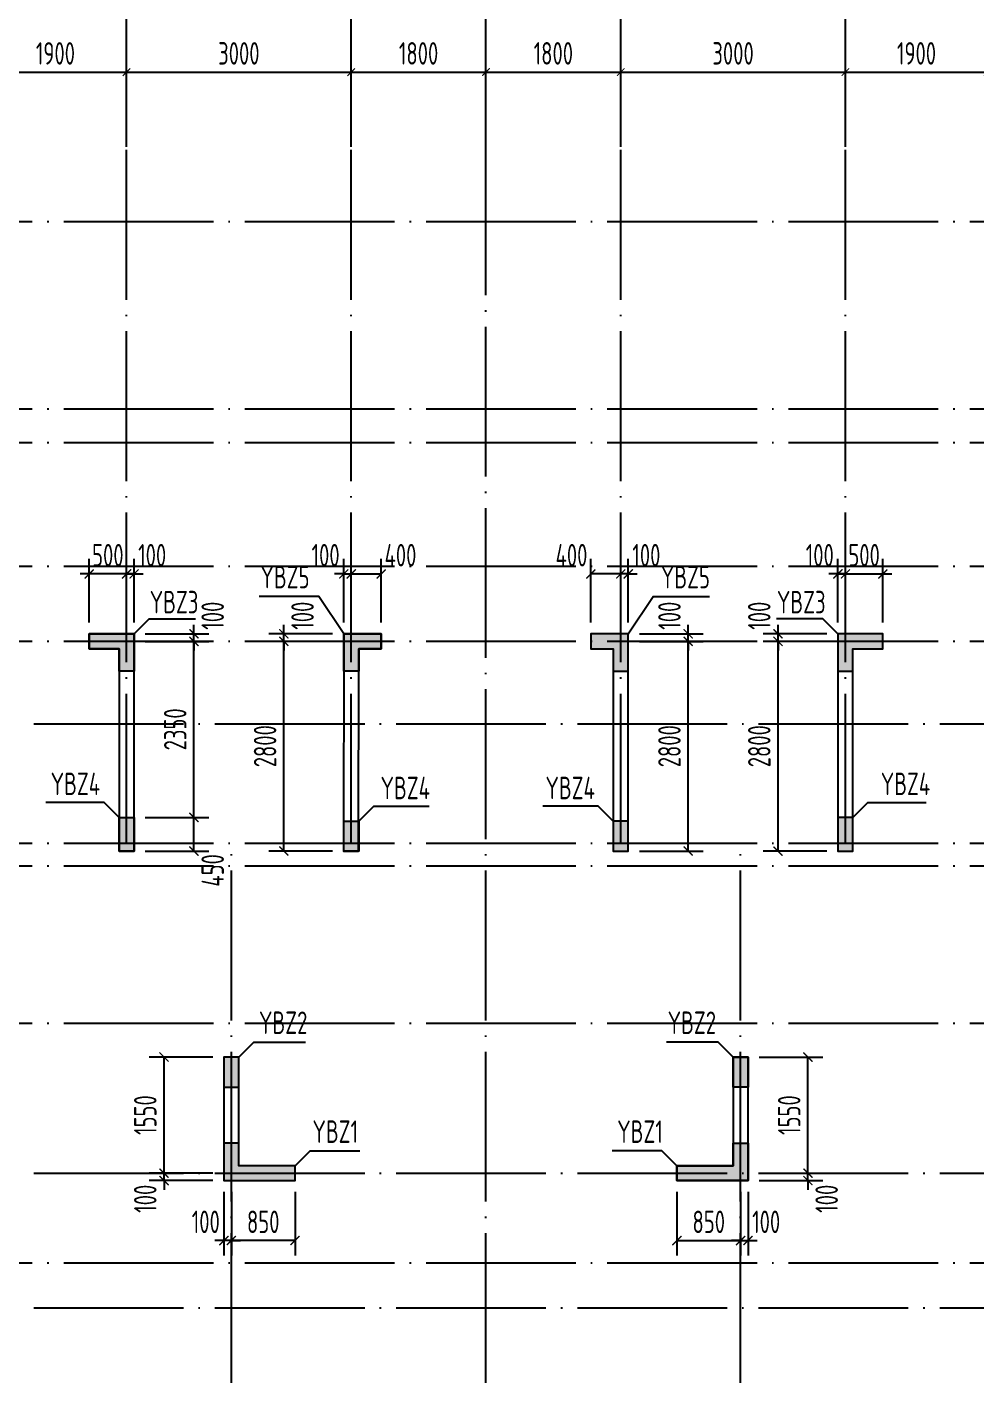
# Model space of a CAD drawing. Extents: x 826826 to 1642106, y -156213 to 399140.
# Drawn here: x 1189849 to 1202520, y 257097 to 275197 of the extents above; entities that cross this region are included whole.
import ezdxf
from ezdxf.enums import TextEntityAlignment as Align

# ---------------------------------------------------------------- set-up
doc = ezdxf.new("R2010")
doc.units = 0
doc.header["$LTSCALE"] = 1000
doc.linetypes.add('DOTE', pattern=[2.42, 2, -0.2, 0.02, -0.2])
doc.layers.get('0').update_dxf_attribs({"linetype": 'CONTINUOUS'})
doc.layers.get('DEFPOINTS').update_dxf_attribs({"linetype": 'CONTINUOUS'})
for name, color, linetype in [('A-AXIS', 1, 'CONTINUOUS'), ('A-DOTE', 10, 'DOTE'), ('S-Q墙实线', 6, 'CONTINUOUS'), ('S-Q墙标注', 3, 'CONTINUOUS'), ('S-X详图填充', 252, 'CONTINUOUS'), ('S-X详图实线', 4, 'CONTINUOUS'), ('S-Y一般标注', 3, 'CONTINUOUS'), ('S-Z柱编号', 6, 'CONTINUOUS')]:
    doc.layers.add(name, color=color, linetype=linetype)
doc.styles.add('TSSD_DIMENSION', font='Tssdeng.shx', dxfattribs={"width": 0.7, "bigfont": 'tssdchn.shx'})
doc.styles.add('TSSD_REIN', font='tssdeng.shx', dxfattribs={"width": 0.7, "height": 300, "bigfont": 'tssdchn.shx'})
doc.styles.add('结构文字', font='zstxt.shx', dxfattribs={"width": 0.7, "bigfont": 'zshz.shx'})
doc.dimstyles.new('STRUCK', dxfattribs={"dimtxt": 400, "dimasz": 121, "dimexe": 200, "dimexo": 150, "dimgap": 115, "dimtad": 1, "dimdec": 0, "dimdsep": 46, "dimtxsty": '结构文字', "dimblk": 'ARCHTICK', "dimcen": 400, "dimclrd": 3, "dimclre": 3, "dimclrt": 7, "dimadec": 0, "dimazin": 0, "dimtfac": 1, "dimtdec": 0, "dimtix": 1, "dimtmove": 2, "dimatfit": 3, "dimldrblk": '_DIMX', "dimfxl": 0, "dimtolj": 1, "dimtzin": 0, "dimarcsym": 0})
doc.dimstyles.new('TSSD_100_100$0', dxfattribs={"dimtxt": 300, "dimasz": 80, "dimexe": 100, "dimexo": 250, "dimgap": 100, "dimtad": 1, "dimdec": 0, "dimzin": 0, "dimdsep": 46, "dimtxsty": 'TSSD_DIMENSION', "dimblk": 'ARCHTICK', "dimcen": 0, "dimdle": 100, "dimclrd": 3, "dimclre": 3, "dimclrt": 7, "dimadec": 0, "dimazin": 0, "dimtfac": 1, "dimtdec": 0, "dimtix": 1, "dimtmove": 2, "dimatfit": 3, "dimldrblk": 'ARCHTICK', "dimfxl": 0, "dimtolj": 1, "dimtzin": 0, "dimarcsym": 0})

# ---------------------------------------------------------------- blocks, each defined once
blk = doc.blocks.new('_ArchTick')
at = {"color": 0, "linetype": 'ByBlock', "const_width": 0.15}
blk.add_lwpolyline([(-0.5, -0.5), (0.5, 0.5)], dxfattribs=at)
blk = doc.blocks.new('*D75')
at = {"layer": 'DEFPOINTS', "color": 0}
for p in [(771821, 350782), (769921, 349782), (771821, 349782)]:
    blk.add_point(p, dxfattribs=at)
at = {"layer": 'S-Y一般标注', "color": 0, "lineweight": -2}
for p, q in [((769921, 350032), (769921, 350882)), ((771821, 350032), (771821, 350882)), ((769821, 350782), (771921, 350782))]:
    blk.add_line(p, q, dxfattribs=at)
at = {"layer": 'S-Y一般标注', "color": 0, "lineweight": -2, "xscale": 100, "yscale": 100, "zscale": 100, "rotation": 180}
blk.add_blockref('_ArchTick', (769921, 350782), dxfattribs=at)
at = {"layer": 'S-Y一般标注', "color": 0, "lineweight": -2, "xscale": 100, "yscale": 100, "zscale": 100}
blk.add_blockref('_ArchTick', (771821, 350782), dxfattribs=at)
at = {"layer": 'S-Y一般标注', "color": 7, "insert": (770871, 351032), "char_height": 300, "attachment_point": 5, "style": 'TSSD_DIMENSION'}
blk.add_mtext('\\A1;1900', dxfattribs=at)
blk = doc.blocks.new('*D76')
at = {"layer": 'DEFPOINTS', "color": 0}
for p in [(769921, 350782), (766921, 349782), (769921, 349782)]:
    blk.add_point(p, dxfattribs=at)
at = {"layer": 'S-Y一般标注', "color": 0, "lineweight": -2}
for p, q in [((766921, 350032), (766921, 350882)), ((769921, 350032), (769921, 350882)), ((766821, 350782), (770021, 350782))]:
    blk.add_line(p, q, dxfattribs=at)
at = {"layer": 'S-Y一般标注', "color": 0, "lineweight": -2, "xscale": 100, "yscale": 100, "zscale": 100, "rotation": 180}
blk.add_blockref('_ArchTick', (766921, 350782), dxfattribs=at)
at = {"layer": 'S-Y一般标注', "color": 0, "lineweight": -2, "xscale": 100, "yscale": 100, "zscale": 100}
blk.add_blockref('_ArchTick', (769921, 350782), dxfattribs=at)
at = {"layer": 'S-Y一般标注', "color": 7, "insert": (768421, 351032), "char_height": 300, "attachment_point": 5, "style": 'TSSD_DIMENSION'}
blk.add_mtext('\\A1;3000', dxfattribs=at)
blk = doc.blocks.new('*D77')
at = {"layer": 'DEFPOINTS', "color": 0}
for p in [(766921, 350782), (765121, 349782), (766921, 349782)]:
    blk.add_point(p, dxfattribs=at)
at = {"layer": 'S-Y一般标注', "color": 0, "lineweight": -2}
for p, q in [((765121, 350032), (765121, 350882)), ((766921, 350032), (766921, 350882)), ((765021, 350782), (767021, 350782))]:
    blk.add_line(p, q, dxfattribs=at)
at = {"layer": 'S-Y一般标注', "color": 0, "lineweight": -2, "xscale": 100, "yscale": 100, "zscale": 100, "rotation": 180}
blk.add_blockref('_ArchTick', (765121, 350782), dxfattribs=at)
at = {"layer": 'S-Y一般标注', "color": 0, "lineweight": -2, "xscale": 100, "yscale": 100, "zscale": 100}
blk.add_blockref('_ArchTick', (766921, 350782), dxfattribs=at)
at = {"layer": 'S-Y一般标注', "color": 7, "insert": (766021, 351032), "char_height": 300, "attachment_point": 5, "style": 'TSSD_DIMENSION'}
blk.add_mtext('\\A1;1800', dxfattribs=at)
blk = doc.blocks.new('*D56')
at = {"layer": 'DEFPOINTS', "color": 0}
for p in [(760321, 350782), (758421, 349782), (760321, 349782)]:
    blk.add_point(p, dxfattribs=at)
at = {"layer": 'S-Y一般标注', "color": 0, "lineweight": -2}
for p, q in [((758421, 350032), (758421, 350882)), ((760321, 350032), (760321, 350882)), ((758321, 350782), (760421, 350782))]:
    blk.add_line(p, q, dxfattribs=at)
at = {"layer": 'S-Y一般标注', "color": 0, "lineweight": -2, "xscale": 100, "yscale": 100, "zscale": 100, "rotation": 180}
blk.add_blockref('_ArchTick', (758421, 350782), dxfattribs=at)
at = {"layer": 'S-Y一般标注', "color": 0, "lineweight": -2, "xscale": 100, "yscale": 100, "zscale": 100}
blk.add_blockref('_ArchTick', (760321, 350782), dxfattribs=at)
at = {"layer": 'S-Y一般标注', "color": 7, "insert": (759371, 351032), "char_height": 300, "attachment_point": 5, "style": 'TSSD_DIMENSION'}
blk.add_mtext('\\A1;1900', dxfattribs=at)
blk = doc.blocks.new('*D57')
at = {"layer": 'DEFPOINTS', "color": 0}
for p in [(763321, 350782), (760321, 349782), (763321, 349782)]:
    blk.add_point(p, dxfattribs=at)
at = {"layer": 'S-Y一般标注', "color": 0, "lineweight": -2}
for p, q in [((760321, 350032), (760321, 350882)), ((763321, 350032), (763321, 350882)), ((760221, 350782), (763421, 350782))]:
    blk.add_line(p, q, dxfattribs=at)
at = {"layer": 'S-Y一般标注', "color": 0, "lineweight": -2, "xscale": 100, "yscale": 100, "zscale": 100, "rotation": 180}
blk.add_blockref('_ArchTick', (760321, 350782), dxfattribs=at)
at = {"layer": 'S-Y一般标注', "color": 0, "lineweight": -2, "xscale": 100, "yscale": 100, "zscale": 100}
blk.add_blockref('_ArchTick', (763321, 350782), dxfattribs=at)
at = {"layer": 'S-Y一般标注', "color": 7, "insert": (761821, 351032), "char_height": 300, "attachment_point": 5, "style": 'TSSD_DIMENSION'}
blk.add_mtext('\\A1;3000', dxfattribs=at)
blk = doc.blocks.new('*D58')
at = {"layer": 'DEFPOINTS', "color": 0}
for p in [(765121, 350782), (763321, 349782), (765121, 349782)]:
    blk.add_point(p, dxfattribs=at)
at = {"layer": 'S-Y一般标注', "color": 0, "lineweight": -2}
for p, q in [((763321, 350032), (763321, 350882)), ((765121, 350032), (765121, 350882)), ((763221, 350782), (765221, 350782))]:
    blk.add_line(p, q, dxfattribs=at)
at = {"layer": 'S-Y一般标注', "color": 0, "lineweight": -2, "xscale": 100, "yscale": 100, "zscale": 100, "rotation": 180}
blk.add_blockref('_ArchTick', (763321, 350782), dxfattribs=at)
at = {"layer": 'S-Y一般标注', "color": 0, "lineweight": -2, "xscale": 100, "yscale": 100, "zscale": 100}
blk.add_blockref('_ArchTick', (765121, 350782), dxfattribs=at)
at = {"layer": 'S-Y一般标注', "color": 7, "insert": (764221, 351032), "char_height": 300, "attachment_point": 5, "style": 'TSSD_DIMENSION'}
blk.add_mtext('\\A1;1800', dxfattribs=at)
blk = doc.blocks.new('*D377')
at = {"layer": 'DEFPOINTS', "color": 0}
for p in [(1191677, 259897), (1192477, 259897), (1192477, 259797)]:
    blk.add_point(p, dxfattribs=at)
at = {"layer": 'S-Q墙标注', "color": 3, "lineweight": -2}
for p, q in [((1191677, 259897), (1191677, 260018)), ((1192327, 259897), (1191477, 259897)), ((1192327, 259797), (1191477, 259797)), ((1191677, 259797), (1191677, 259897)), ((1191677, 259797), (1191677, 259676))]:
    blk.add_line(p, q, dxfattribs=at)
at = {"layer": 'S-Q墙标注', "color": 3, "lineweight": -2, "xscale": 121, "yscale": 121, "zscale": 121}
for p, rotation in [((1191677, 259897), 270), ((1191677, 259797), 90)]:
    blk.add_blockref('_ArchTick', p, dxfattribs=dict(at, rotation=rotation))
at = {"layer": 'S-Q墙标注', "color": 7, "insert": (1191427, 259555), "char_height": 300, "attachment_point": 5, "rotation": 90, "style": 'TSSD_REIN'}
blk.add_mtext('\\A1;100', dxfattribs=at)
blk = doc.blocks.new('_DIMX')
blk.add_line((-150, 0), (150, 0))
at = {"const_width": 50}
blk.add_lwpolyline([(-70, -70), (70, 70)], dxfattribs=at)
blk = doc.blocks.new('*D378')
at = {"layer": 'DEFPOINTS', "color": 0}
for p in [(1191677, 261447), (1192477, 261447), (1192477, 259897)]:
    blk.add_point(p, dxfattribs=at)
at = {"layer": 'S-Q墙标注', "color": 3, "lineweight": -2}
for p, q in [((1192327, 261447), (1191477, 261447)), ((1191677, 259897), (1191677, 261447)), ((1192327, 259897), (1191477, 259897))]:
    blk.add_line(p, q, dxfattribs=at)
at = {"layer": 'S-Q墙标注', "color": 3, "lineweight": -2, "xscale": 121, "yscale": 121, "zscale": 121}
for p, rotation in [((1191677, 261447), 90), ((1191677, 259897), 270)]:
    blk.add_blockref('_ArchTick', p, dxfattribs=dict(at, rotation=rotation))
at = {"layer": 'S-Q墙标注', "color": 7, "insert": (1191427, 260672), "char_height": 300, "attachment_point": 5, "rotation": 90, "style": 'TSSD_REIN'}
blk.add_mtext('\\A1;1550', dxfattribs=at)
blk = doc.blocks.new('*D379')
at = {"layer": 'DEFPOINTS', "color": 0}
for p in [(1192577, 259797), (1193427, 259797), (1192577, 258997)]:
    blk.add_point(p, dxfattribs=at)
at = {"layer": 'S-Q墙标注', "color": 3, "lineweight": -2}
for p, q in [((1192577, 259647), (1192577, 258797)), ((1193427, 259647), (1193427, 258797)), ((1193427, 258997), (1192577, 258997))]:
    blk.add_line(p, q, dxfattribs=at)
at = {"layer": 'S-Q墙标注', "color": 3, "lineweight": -2, "xscale": 121, "yscale": 121, "zscale": 121, "rotation": 180}
blk.add_blockref('_ArchTick', (1192577, 258997), dxfattribs=at)
at = {"layer": 'S-Q墙标注', "color": 3, "lineweight": -2, "xscale": 121, "yscale": 121, "zscale": 121}
blk.add_blockref('_ArchTick', (1193427, 258997), dxfattribs=at)
at = {"layer": 'S-Q墙标注', "color": 7, "insert": (1193002, 259247), "char_height": 300, "attachment_point": 5, "style": 'TSSD_REIN'}
blk.add_mtext('\\A1;850', dxfattribs=at)
blk = doc.blocks.new('*D380')
at = {"layer": 'DEFPOINTS', "color": 0}
for p in [(1192477, 259797), (1192577, 259797), (1192477, 258997)]:
    blk.add_point(p, dxfattribs=at)
at = {"layer": 'S-Q墙标注', "color": 3, "lineweight": -2}
for p, q in [((1192477, 259647), (1192477, 258797)), ((1192577, 259647), (1192577, 258797)), ((1192477, 258997), (1192356, 258997)), ((1192577, 258997), (1192477, 258997)), ((1192577, 258997), (1192698, 258997))]:
    blk.add_line(p, q, dxfattribs=at)
at = {"layer": 'S-Q墙标注', "color": 3, "lineweight": -2, "xscale": 121, "yscale": 121, "zscale": 121}
blk.add_blockref('_ArchTick', (1192477, 258997), dxfattribs=at)
at = {"layer": 'S-Q墙标注', "color": 3, "lineweight": -2, "xscale": 121, "yscale": 121, "zscale": 121, "rotation": 180}
blk.add_blockref('_ArchTick', (1192577, 258997), dxfattribs=at)
at = {"layer": 'S-Q墙标注', "color": 7, "insert": (1192235, 259247), "char_height": 300, "attachment_point": 5, "style": 'TSSD_REIN'}
blk.add_mtext('\\A1;100', dxfattribs=at)
blk = doc.blocks.new('*D381')
at = {"layer": 'DEFPOINTS', "color": 0}
for p in [(1191277, 264647), (1192077, 264647), (1191277, 264197)]:
    blk.add_point(p, dxfattribs=at)
at = {"layer": 'S-Q墙标注', "color": 3, "lineweight": -2}
for p, q in [((1191427, 264647), (1192277, 264647)), ((1192077, 264197), (1192077, 264647)), ((1191427, 264197), (1192277, 264197))]:
    blk.add_line(p, q, dxfattribs=at)
at = {"layer": 'S-Q墙标注', "color": 3, "lineweight": -2, "xscale": 121, "yscale": 121, "zscale": 121}
for p, rotation in [((1192077, 264647), 90), ((1192077, 264197), 270)]:
    blk.add_blockref('_ArchTick', p, dxfattribs=dict(at, rotation=rotation))
at = {"layer": 'S-Q墙标注', "color": 7, "insert": (1192327, 263939), "char_height": 300, "attachment_point": 5, "rotation": 90, "style": 'TSSD_REIN'}
blk.add_mtext('\\A1;450', dxfattribs=at)
blk = doc.blocks.new('*D382')
at = {"layer": 'DEFPOINTS', "color": 0}
for p in [(1191277, 267097), (1191277, 266997), (1192077, 267097)]:
    blk.add_point(p, dxfattribs=at)
at = {"layer": 'S-Q墙标注', "color": 3, "lineweight": -2}
for p, q in [((1192077, 267097), (1192077, 267218)), ((1191427, 267097), (1192277, 267097)), ((1191427, 266997), (1192277, 266997)), ((1192077, 266997), (1192077, 267097)), ((1192077, 266997), (1192077, 266876))]:
    blk.add_line(p, q, dxfattribs=at)
at = {"layer": 'S-Q墙标注', "color": 3, "lineweight": -2, "xscale": 121, "yscale": 121, "zscale": 121}
for p, rotation in [((1192077, 267097), 270), ((1192077, 266997), 90)]:
    blk.add_blockref('_ArchTick', p, dxfattribs=dict(at, rotation=rotation))
at = {"layer": 'S-Q墙标注', "color": 7, "insert": (1192327, 267339), "char_height": 300, "attachment_point": 5, "rotation": 90, "style": 'TSSD_REIN'}
blk.add_mtext('\\A1;100', dxfattribs=at)
blk = doc.blocks.new('*D383')
at = {"layer": 'DEFPOINTS', "color": 0}
for p in [(1191177, 267897), (1191177, 267097), (1191277, 267097)]:
    blk.add_point(p, dxfattribs=at)
at = {"layer": 'S-Q墙标注', "color": 3, "lineweight": -2}
for p, q in [((1191177, 267247), (1191177, 268097)), ((1191277, 267247), (1191277, 268097)), ((1191177, 267897), (1191056, 267897)), ((1191277, 267897), (1191177, 267897)), ((1191277, 267897), (1191398, 267897))]:
    blk.add_line(p, q, dxfattribs=at)
at = {"layer": 'S-Q墙标注', "color": 3, "lineweight": -2, "xscale": 121, "yscale": 121, "zscale": 121}
blk.add_blockref('_ArchTick', (1191177, 267897), dxfattribs=at)
at = {"layer": 'S-Q墙标注', "color": 3, "lineweight": -2, "xscale": 121, "yscale": 121, "zscale": 121, "rotation": 180}
blk.add_blockref('_ArchTick', (1191277, 267897), dxfattribs=at)
at = {"layer": 'S-Q墙标注', "color": 7, "insert": (1191519, 268147), "char_height": 300, "attachment_point": 5, "style": 'TSSD_REIN'}
blk.add_mtext('\\A1;100', dxfattribs=at)
blk = doc.blocks.new('*D384')
at = {"layer": 'DEFPOINTS', "color": 0}
for p in [(1190677, 267897), (1190677, 267097), (1191177, 267097)]:
    blk.add_point(p, dxfattribs=at)
at = {"layer": 'S-Q墙标注', "color": 3, "lineweight": -2}
for p, q in [((1190677, 267247), (1190677, 268097)), ((1191177, 267247), (1191177, 268097)), ((1190677, 267897), (1190556, 267897)), ((1191177, 267897), (1190677, 267897)), ((1191177, 267897), (1191298, 267897))]:
    blk.add_line(p, q, dxfattribs=at)
at = {"layer": 'S-Q墙标注', "color": 3, "lineweight": -2, "xscale": 121, "yscale": 121, "zscale": 121}
blk.add_blockref('_ArchTick', (1190677, 267897), dxfattribs=at)
at = {"layer": 'S-Q墙标注', "color": 3, "lineweight": -2, "xscale": 121, "yscale": 121, "zscale": 121, "rotation": 180}
blk.add_blockref('_ArchTick', (1191177, 267897), dxfattribs=at)
at = {"layer": 'S-Q墙标注', "color": 7, "insert": (1190927, 268147), "char_height": 300, "attachment_point": 5, "style": 'TSSD_REIN'}
blk.add_mtext('\\A1;500', dxfattribs=at)
blk = doc.blocks.new('*D385')
at = {"layer": 'DEFPOINTS', "color": 0}
for p in [(1191277, 266997), (1192077, 266997), (1191277, 264647)]:
    blk.add_point(p, dxfattribs=at)
at = {"layer": 'S-Q墙标注', "color": 3, "lineweight": -2}
for p, q in [((1191427, 266997), (1192277, 266997)), ((1192077, 264647), (1192077, 266997)), ((1191427, 264647), (1192277, 264647))]:
    blk.add_line(p, q, dxfattribs=at)
at = {"layer": 'S-Q墙标注', "color": 3, "lineweight": -2, "xscale": 121, "yscale": 121, "zscale": 121}
for p, rotation in [((1192077, 266997), 90), ((1192077, 264647), 270)]:
    blk.add_blockref('_ArchTick', p, dxfattribs=dict(at, rotation=rotation))
at = {"layer": 'S-Q墙标注', "color": 7, "insert": (1191827, 265822), "char_height": 300, "attachment_point": 5, "rotation": 90, "style": 'TSSD_REIN'}
blk.add_mtext('\\A1;2350', dxfattribs=at)
blk = doc.blocks.new('*D386')
at = {"layer": 'DEFPOINTS', "color": 0}
for p in [(1193277, 266997), (1194077, 266997), (1194077, 264197)]:
    blk.add_point(p, dxfattribs=at)
at = {"layer": 'S-Q墙标注', "color": 3, "lineweight": -2}
for p, q in [((1193927, 266997), (1193077, 266997)), ((1193277, 264197), (1193277, 266997)), ((1193927, 264197), (1193077, 264197))]:
    blk.add_line(p, q, dxfattribs=at)
at = {"layer": 'S-Q墙标注', "color": 3, "lineweight": -2, "xscale": 121, "yscale": 121, "zscale": 121}
for p, rotation in [((1193277, 266997), 90), ((1193277, 264197), 270)]:
    blk.add_blockref('_ArchTick', p, dxfattribs=dict(at, rotation=rotation))
at = {"layer": 'S-Q墙标注', "color": 7, "insert": (1193027, 265597), "char_height": 300, "attachment_point": 5, "rotation": 90, "style": 'TSSD_REIN'}
blk.add_mtext('\\A1;2800', dxfattribs=at)
blk = doc.blocks.new('*D387')
at = {"layer": 'DEFPOINTS', "color": 0}
for p in [(1193277, 267097), (1194077, 267097), (1194077, 266997)]:
    blk.add_point(p, dxfattribs=at)
at = {"layer": 'S-Q墙标注', "color": 3, "lineweight": -2}
for p, q in [((1193277, 267097), (1193277, 267218)), ((1193927, 267097), (1193077, 267097)), ((1193927, 266997), (1193077, 266997)), ((1193277, 266997), (1193277, 267097)), ((1193277, 266997), (1193277, 266876))]:
    blk.add_line(p, q, dxfattribs=at)
at = {"layer": 'S-Q墙标注', "color": 3, "lineweight": -2, "xscale": 121, "yscale": 121, "zscale": 121}
for p, rotation in [((1193277, 267097), 270), ((1193277, 266997), 90)]:
    blk.add_blockref('_ArchTick', p, dxfattribs=dict(at, rotation=rotation))
at = {"layer": 'S-Q墙标注', "color": 7, "insert": (1193527, 267339), "char_height": 300, "attachment_point": 5, "rotation": 90, "style": 'TSSD_REIN'}
blk.add_mtext('\\A1;100', dxfattribs=at)
blk = doc.blocks.new('*D388')
at = {"layer": 'DEFPOINTS', "color": 0}
for p in [(1194177, 267897), (1194077, 267097), (1194177, 267097)]:
    blk.add_point(p, dxfattribs=at)
at = {"layer": 'S-Q墙标注', "color": 3, "lineweight": -2}
for p, q in [((1194077, 267247), (1194077, 268097)), ((1194177, 267247), (1194177, 268097)), ((1194077, 267897), (1193956, 267897)), ((1194077, 267897), (1194177, 267897)), ((1194177, 267897), (1194298, 267897))]:
    blk.add_line(p, q, dxfattribs=at)
at = {"layer": 'S-Q墙标注', "color": 3, "lineweight": -2, "xscale": 121, "yscale": 121, "zscale": 121}
blk.add_blockref('_ArchTick', (1194077, 267897), dxfattribs=at)
at = {"layer": 'S-Q墙标注', "color": 3, "lineweight": -2, "xscale": 121, "yscale": 121, "zscale": 121, "rotation": 180}
blk.add_blockref('_ArchTick', (1194177, 267897), dxfattribs=at)
at = {"layer": 'S-Q墙标注', "color": 7, "insert": (1193835, 268147), "char_height": 300, "attachment_point": 5, "style": 'TSSD_REIN'}
blk.add_mtext('\\A1;100', dxfattribs=at)
blk = doc.blocks.new('*D389')
at = {"layer": 'DEFPOINTS', "color": 0}
for p in [(1194577, 267897), (1194177, 267097), (1194577, 267097)]:
    blk.add_point(p, dxfattribs=at)
at = {"layer": 'S-Q墙标注', "color": 3, "lineweight": -2}
for p, q in [((1194177, 267247), (1194177, 268097)), ((1194577, 267247), (1194577, 268097)), ((1194177, 267897), (1194577, 267897))]:
    blk.add_line(p, q, dxfattribs=at)
at = {"layer": 'S-Q墙标注', "color": 3, "lineweight": -2, "xscale": 121, "yscale": 121, "zscale": 121, "rotation": 180}
blk.add_blockref('_ArchTick', (1194177, 267897), dxfattribs=at)
at = {"layer": 'S-Q墙标注', "color": 3, "lineweight": -2, "xscale": 121, "yscale": 121, "zscale": 121}
blk.add_blockref('_ArchTick', (1194577, 267897), dxfattribs=at)
at = {"layer": 'S-Q墙标注', "color": 7, "insert": (1194835, 268147), "char_height": 300, "attachment_point": 5, "style": 'TSSD_REIN'}
blk.add_mtext('\\A1;400', dxfattribs=at)
blk = doc.blocks.new('*D408')
at = {"layer": 'DEFPOINTS', "color": 0}
for p in [(1199477, 259897), (1199477, 259797), (1200277, 259897)]:
    blk.add_point(p, dxfattribs=at)
at = {"layer": 'S-Q墙标注', "color": 3, "lineweight": -2}
for p, q in [((1200277, 259897), (1200277, 260018)), ((1199627, 259897), (1200477, 259897)), ((1199627, 259797), (1200477, 259797)), ((1200277, 259797), (1200277, 259897)), ((1200277, 259797), (1200277, 259676))]:
    blk.add_line(p, q, dxfattribs=at)
at = {"layer": 'S-Q墙标注', "color": 3, "lineweight": -2, "xscale": 121, "yscale": 121, "zscale": 121}
for p, rotation in [((1200277, 259897), 270), ((1200277, 259797), 90)]:
    blk.add_blockref('_ArchTick', p, dxfattribs=dict(at, rotation=rotation))
at = {"layer": 'S-Q墙标注', "color": 7, "insert": (1200527, 259555), "char_height": 300, "attachment_point": 5, "rotation": 90, "style": 'TSSD_REIN'}
blk.add_mtext('\\A1;100', dxfattribs=at)
blk = doc.blocks.new('*D409')
at = {"layer": 'DEFPOINTS', "color": 0}
for p in [(1199477, 261447), (1200277, 261447), (1199477, 259897)]:
    blk.add_point(p, dxfattribs=at)
at = {"layer": 'S-Q墙标注', "color": 3, "lineweight": -2}
for p, q in [((1199627, 261447), (1200477, 261447)), ((1200277, 259897), (1200277, 261447)), ((1199627, 259897), (1200477, 259897))]:
    blk.add_line(p, q, dxfattribs=at)
at = {"layer": 'S-Q墙标注', "color": 3, "lineweight": -2, "xscale": 121, "yscale": 121, "zscale": 121}
for p, rotation in [((1200277, 261447), 90), ((1200277, 259897), 270)]:
    blk.add_blockref('_ArchTick', p, dxfattribs=dict(at, rotation=rotation))
at = {"layer": 'S-Q墙标注', "color": 7, "insert": (1200027, 260672), "char_height": 300, "attachment_point": 5, "rotation": 90, "style": 'TSSD_REIN'}
blk.add_mtext('\\A1;1550', dxfattribs=at)
blk = doc.blocks.new('*D410')
at = {"layer": 'DEFPOINTS', "color": 0}
for p in [(1198527, 259797), (1199377, 259797), (1199377, 258997)]:
    blk.add_point(p, dxfattribs=at)
at = {"layer": 'S-Q墙标注', "color": 3, "lineweight": -2}
for p, q in [((1198527, 259647), (1198527, 258797)), ((1199377, 259647), (1199377, 258797)), ((1198527, 258997), (1199377, 258997))]:
    blk.add_line(p, q, dxfattribs=at)
at = {"layer": 'S-Q墙标注', "color": 3, "lineweight": -2, "xscale": 121, "yscale": 121, "zscale": 121, "rotation": 180}
blk.add_blockref('_ArchTick', (1198527, 258997), dxfattribs=at)
at = {"layer": 'S-Q墙标注', "color": 3, "lineweight": -2, "xscale": 121, "yscale": 121, "zscale": 121}
blk.add_blockref('_ArchTick', (1199377, 258997), dxfattribs=at)
at = {"layer": 'S-Q墙标注', "color": 7, "insert": (1198952, 259247), "char_height": 300, "attachment_point": 5, "style": 'TSSD_REIN'}
blk.add_mtext('\\A1;850', dxfattribs=at)
blk = doc.blocks.new('*D411')
at = {"layer": 'DEFPOINTS', "color": 0}
for p in [(1199377, 259797), (1199477, 259797), (1199477, 258997)]:
    blk.add_point(p, dxfattribs=at)
at = {"layer": 'S-Q墙标注', "color": 3, "lineweight": -2}
for p, q in [((1199377, 259647), (1199377, 258797)), ((1199477, 259647), (1199477, 258797)), ((1199377, 258997), (1199256, 258997)), ((1199377, 258997), (1199477, 258997)), ((1199477, 258997), (1199598, 258997))]:
    blk.add_line(p, q, dxfattribs=at)
at = {"layer": 'S-Q墙标注', "color": 3, "lineweight": -2, "xscale": 121, "yscale": 121, "zscale": 121}
blk.add_blockref('_ArchTick', (1199377, 258997), dxfattribs=at)
at = {"layer": 'S-Q墙标注', "color": 3, "lineweight": -2, "xscale": 121, "yscale": 121, "zscale": 121, "rotation": 180}
blk.add_blockref('_ArchTick', (1199477, 258997), dxfattribs=at)
at = {"layer": 'S-Q墙标注', "color": 7, "insert": (1199719, 259247), "char_height": 300, "attachment_point": 5, "style": 'TSSD_REIN'}
blk.add_mtext('\\A1;100', dxfattribs=at)
blk = doc.blocks.new('*D412')
at = {"layer": 'DEFPOINTS', "color": 0}
for p in [(1199877, 266997), (1200677, 266997), (1200677, 264197)]:
    blk.add_point(p, dxfattribs=at)
at = {"layer": 'S-Q墙标注', "color": 3, "lineweight": -2}
for p, q in [((1200527, 266997), (1199677, 266997)), ((1199877, 264197), (1199877, 266997)), ((1200527, 264197), (1199677, 264197))]:
    blk.add_line(p, q, dxfattribs=at)
at = {"layer": 'S-Q墙标注', "color": 3, "lineweight": -2, "xscale": 121, "yscale": 121, "zscale": 121}
for p, rotation in [((1199877, 266997), 90), ((1199877, 264197), 270)]:
    blk.add_blockref('_ArchTick', p, dxfattribs=dict(at, rotation=rotation))
at = {"layer": 'S-Q墙标注', "color": 7, "insert": (1199627, 265597), "char_height": 300, "attachment_point": 5, "rotation": 90, "style": 'TSSD_REIN'}
blk.add_mtext('\\A1;2800', dxfattribs=at)
blk = doc.blocks.new('*D413')
at = {"layer": 'DEFPOINTS', "color": 0}
for p in [(1199877, 267097), (1200677, 267097), (1200677, 266997)]:
    blk.add_point(p, dxfattribs=at)
at = {"layer": 'S-Q墙标注', "color": 3, "lineweight": -2}
for p, q in [((1199877, 267097), (1199877, 267218)), ((1200527, 267097), (1199677, 267097)), ((1200527, 266997), (1199677, 266997)), ((1199877, 266997), (1199877, 267097)), ((1199877, 266997), (1199877, 266876))]:
    blk.add_line(p, q, dxfattribs=at)
at = {"layer": 'S-Q墙标注', "color": 3, "lineweight": -2, "xscale": 121, "yscale": 121, "zscale": 121}
for p, rotation in [((1199877, 267097), 270), ((1199877, 266997), 90)]:
    blk.add_blockref('_ArchTick', p, dxfattribs=dict(at, rotation=rotation))
at = {"layer": 'S-Q墙标注', "color": 7, "insert": (1199627, 267339), "char_height": 300, "attachment_point": 5, "rotation": 90, "style": 'TSSD_REIN'}
blk.add_mtext('\\A1;100', dxfattribs=at)
blk = doc.blocks.new('*D414')
at = {"layer": 'DEFPOINTS', "color": 0}
for p in [(1200777, 267897), (1200677, 267097), (1200777, 267097)]:
    blk.add_point(p, dxfattribs=at)
at = {"layer": 'S-Q墙标注', "color": 3, "lineweight": -2}
for p, q in [((1200677, 267247), (1200677, 268097)), ((1200777, 267247), (1200777, 268097)), ((1200677, 267897), (1200556, 267897)), ((1200677, 267897), (1200777, 267897)), ((1200777, 267897), (1200898, 267897))]:
    blk.add_line(p, q, dxfattribs=at)
at = {"layer": 'S-Q墙标注', "color": 3, "lineweight": -2, "xscale": 121, "yscale": 121, "zscale": 121}
blk.add_blockref('_ArchTick', (1200677, 267897), dxfattribs=at)
at = {"layer": 'S-Q墙标注', "color": 3, "lineweight": -2, "xscale": 121, "yscale": 121, "zscale": 121, "rotation": 180}
blk.add_blockref('_ArchTick', (1200777, 267897), dxfattribs=at)
at = {"layer": 'S-Q墙标注', "color": 7, "insert": (1200435, 268147), "char_height": 300, "attachment_point": 5, "style": 'TSSD_REIN'}
blk.add_mtext('\\A1;100', dxfattribs=at)
blk = doc.blocks.new('*D415')
at = {"layer": 'DEFPOINTS', "color": 0}
for p in [(1201277, 267897), (1200777, 267097), (1201277, 267097)]:
    blk.add_point(p, dxfattribs=at)
at = {"layer": 'S-Q墙标注', "color": 3, "lineweight": -2}
for p, q in [((1200777, 267247), (1200777, 268097)), ((1201277, 267247), (1201277, 268097)), ((1200777, 267897), (1200656, 267897)), ((1200777, 267897), (1201277, 267897)), ((1201277, 267897), (1201398, 267897))]:
    blk.add_line(p, q, dxfattribs=at)
at = {"layer": 'S-Q墙标注', "color": 3, "lineweight": -2, "xscale": 121, "yscale": 121, "zscale": 121}
blk.add_blockref('_ArchTick', (1200777, 267897), dxfattribs=at)
at = {"layer": 'S-Q墙标注', "color": 3, "lineweight": -2, "xscale": 121, "yscale": 121, "zscale": 121, "rotation": 180}
blk.add_blockref('_ArchTick', (1201277, 267897), dxfattribs=at)
at = {"layer": 'S-Q墙标注', "color": 7, "insert": (1201027, 268147), "char_height": 300, "attachment_point": 5, "style": 'TSSD_REIN'}
blk.add_mtext('\\A1;500', dxfattribs=at)
blk = doc.blocks.new('*D416')
at = {"layer": 'DEFPOINTS', "color": 0}
for p in [(1197877, 266997), (1198677, 266997), (1197877, 264197)]:
    blk.add_point(p, dxfattribs=at)
at = {"layer": 'S-Q墙标注', "color": 3, "lineweight": -2}
for p, q in [((1198027, 266997), (1198877, 266997)), ((1198677, 264197), (1198677, 266997)), ((1198027, 264197), (1198877, 264197))]:
    blk.add_line(p, q, dxfattribs=at)
at = {"layer": 'S-Q墙标注', "color": 3, "lineweight": -2, "xscale": 121, "yscale": 121, "zscale": 121}
for p, rotation in [((1198677, 266997), 90), ((1198677, 264197), 270)]:
    blk.add_blockref('_ArchTick', p, dxfattribs=dict(at, rotation=rotation))
at = {"layer": 'S-Q墙标注', "color": 7, "insert": (1198427, 265597), "char_height": 300, "attachment_point": 5, "rotation": 90, "style": 'TSSD_REIN'}
blk.add_mtext('\\A1;2800', dxfattribs=at)
blk = doc.blocks.new('*D417')
at = {"layer": 'DEFPOINTS', "color": 0}
for p in [(1197877, 267097), (1197877, 266997), (1198677, 267097)]:
    blk.add_point(p, dxfattribs=at)
at = {"layer": 'S-Q墙标注', "color": 3, "lineweight": -2}
for p, q in [((1198677, 267097), (1198677, 267218)), ((1198027, 267097), (1198877, 267097)), ((1198027, 266997), (1198877, 266997)), ((1198677, 266997), (1198677, 267097)), ((1198677, 266997), (1198677, 266876))]:
    blk.add_line(p, q, dxfattribs=at)
at = {"layer": 'S-Q墙标注', "color": 3, "lineweight": -2, "xscale": 121, "yscale": 121, "zscale": 121}
for p, rotation in [((1198677, 267097), 270), ((1198677, 266997), 90)]:
    blk.add_blockref('_ArchTick', p, dxfattribs=dict(at, rotation=rotation))
at = {"layer": 'S-Q墙标注', "color": 7, "insert": (1198427, 267339), "char_height": 300, "attachment_point": 5, "rotation": 90, "style": 'TSSD_REIN'}
blk.add_mtext('\\A1;100', dxfattribs=at)
blk = doc.blocks.new('*D418')
at = {"layer": 'DEFPOINTS', "color": 0}
for p in [(1197777, 267897), (1197777, 267097), (1197877, 267097)]:
    blk.add_point(p, dxfattribs=at)
at = {"layer": 'S-Q墙标注', "color": 3, "lineweight": -2}
for p, q in [((1197777, 267247), (1197777, 268097)), ((1197877, 267247), (1197877, 268097)), ((1197777, 267897), (1197656, 267897)), ((1197877, 267897), (1197777, 267897)), ((1197877, 267897), (1197998, 267897))]:
    blk.add_line(p, q, dxfattribs=at)
at = {"layer": 'S-Q墙标注', "color": 3, "lineweight": -2, "xscale": 121, "yscale": 121, "zscale": 121}
blk.add_blockref('_ArchTick', (1197777, 267897), dxfattribs=at)
at = {"layer": 'S-Q墙标注', "color": 3, "lineweight": -2, "xscale": 121, "yscale": 121, "zscale": 121, "rotation": 180}
blk.add_blockref('_ArchTick', (1197877, 267897), dxfattribs=at)
at = {"layer": 'S-Q墙标注', "color": 7, "insert": (1198119, 268147), "char_height": 300, "attachment_point": 5, "style": 'TSSD_REIN'}
blk.add_mtext('\\A1;100', dxfattribs=at)
blk = doc.blocks.new('*D419')
at = {"layer": 'DEFPOINTS', "color": 0}
for p in [(1197377, 267897), (1197377, 267097), (1197777, 267097)]:
    blk.add_point(p, dxfattribs=at)
at = {"layer": 'S-Q墙标注', "color": 3, "lineweight": -2}
for p, q in [((1197377, 267247), (1197377, 268097)), ((1197777, 267247), (1197777, 268097)), ((1197777, 267897), (1197377, 267897))]:
    blk.add_line(p, q, dxfattribs=at)
at = {"layer": 'S-Q墙标注', "color": 3, "lineweight": -2, "xscale": 121, "yscale": 121, "zscale": 121, "rotation": 180}
blk.add_blockref('_ArchTick', (1197377, 267897), dxfattribs=at)
at = {"layer": 'S-Q墙标注', "color": 3, "lineweight": -2, "xscale": 121, "yscale": 121, "zscale": 121}
blk.add_blockref('_ArchTick', (1197777, 267897), dxfattribs=at)
at = {"layer": 'S-Q墙标注', "color": 7, "insert": (1197119, 268147), "char_height": 300, "attachment_point": 5, "style": 'TSSD_REIN'}
blk.add_mtext('\\A1;400', dxfattribs=at)
blk = doc.blocks.new('20210801.08473688')
at = {"layer": 'A-AXIS'}
for p, q in [((23900, 19800), (23900, 22300)), ((26900, 19800), (26900, 22300)), ((28700, 19800), (28700, 22300)), ((30500, 19800), (30500, 22300)), ((33500, 19800), (33500, 22300))]:
    blk.add_line(p, q, dxfattribs=at)
at = {"layer": 'A-DOTE'}
for p, q in [((23900, 10500), (23900, 19800)), ((26900, 10500), (26900, 19800)), ((28700, 3300), (28700, 19800)), ((30500, 10500), (30500, 19800)), ((33500, 10500), (33500, 19800)), ((54100, 18800), (3300, 18800)), ((54100, 16300), (3300, 16300)), ((54100, 15850), (3300, 15850)), ((54100, 14200), (3300, 14200)), ((54100, 13200), (3300, 13200)), ((3300, 12100), (54100, 12100)), ((54100, 10500), (3300, 10500)), ((25300, 3300), (25300, 10500)), ((32100, 3300), (32100, 10500)), ((54100, 10200), (3300, 10200)), ((54100, 8100), (3300, 8100)), ((3300, 6100), (54100, 6100)), ((54100, 4900), (3300, 4900)), ((3300, 4300), (54100, 4300))]:
    blk.add_line(p, q, dxfattribs=at)
at = {"layer": 'S-Y一般标注'}
for p1, p2, picture, middle in [((22000, 19800), (23900, 19800), '*D56', (22950, 21050)), ((23900, 19800), (26900, 19800), '*D57', (25400, 21050)), ((26900, 19800), (28700, 19800), '*D58', (27800, 21050)), ((28700, 19800), (30500, 19800), '*D77', (29600, 21050)), ((30500, 19800), (33500, 19800), '*D76', (32000, 21050)), ((33500, 19800), (35400, 19800), '*D75', (34450, 21050))]:
    dim = blk.add_aligned_dim(p1=p1, p2=p2, distance=1000, dimstyle='TSSD_100_100$0', override={"dimasz": 100, "dimclrd": 0, "dimclre": 0}, dxfattribs=at)
    dim.commit()
    dim.dimension.update_dxf_attribs({"geometry": picture, "text_midpoint": middle, "insert": (-736421.3, -329982)})

msp = doc.modelspace()

# ---------------------------------------------------------------- hatches: boundary and pattern name
at = {"layer": 'S-X详图填充'}
h = msp.add_hatch(color=256, dxfattribs=at)
h.dxf.hatch_style = 1
h.paths.add_polyline_path([(1191277.03, 266596.81), (1191077.03, 266596.81), (1191077.03, 266896.81), (1190677.03, 266896.81), (1190677.03, 267096.81), (1191277.03, 267096.81)])
h = msp.add_hatch(color=256, dxfattribs=at)
h.dxf.hatch_style = 1
h.paths.add_polyline_path([(1194277.03, 266596.81), (1194077.03, 266596.81), (1194077.03, 267096.81), (1194577.03, 267096.81), (1194577.03, 266896.81), (1194277.03, 266896.81)])
h = msp.add_hatch(color=256, dxfattribs=at)
h.dxf.hatch_style = 1
h.paths.add_polyline_path([(1197677.04, 266596.81), (1197877.04, 266596.81), (1197877.04, 267096.81), (1197377.04, 267096.81), (1197377.04, 266896.81), (1197677.04, 266896.81)])
h = msp.add_hatch(color=256, dxfattribs=at)
h.dxf.hatch_style = 1
h.paths.add_polyline_path([(1200677.04, 266596.81), (1200877.04, 266596.81), (1200877.04, 266896.81), (1201277.04, 266896.81), (1201277.04, 267096.81), (1200677.04, 267096.81)])
h = msp.add_hatch(color=256, dxfattribs=at)
h.dxf.hatch_style = 1
h.paths.add_polyline_path([(1191077.03, 264646.82), (1191277.03, 264646.82), (1191277.03, 264196.82), (1191077.03, 264196.82)])
h = msp.add_hatch(color=256, dxfattribs=at)
h.dxf.hatch_style = 1
h.paths.add_polyline_path([(1200877.04, 264646.82), (1200677.04, 264646.82), (1200677.04, 264196.82), (1200877.04, 264196.82)])
h = msp.add_hatch(color=256, dxfattribs=at)
h.dxf.hatch_style = 1
h.paths.add_polyline_path([(1194077.03, 264596.82), (1194277.03, 264596.82), (1194277.03, 264196.82), (1194077.03, 264196.82)])
h = msp.add_hatch(color=256, dxfattribs=at)
h.dxf.hatch_style = 1
h.paths.add_polyline_path([(1197877.04, 264596.82), (1197677.04, 264596.82), (1197677.04, 264196.82), (1197877.04, 264196.82)])
h = msp.add_hatch(color=256, dxfattribs=at)
h.dxf.hatch_style = 1
h.paths.add_polyline_path([(1192477.03, 261046.82), (1192677.03, 261046.82), (1192677.03, 261446.82), (1192477.03, 261446.82)])
h = msp.add_hatch(color=256, dxfattribs=at)
h.dxf.hatch_style = 1
h.paths.add_polyline_path([(1199477.03, 261046.82), (1199277.03, 261046.82), (1199277.03, 261446.82), (1199477.03, 261446.82)])
h = msp.add_hatch(color=256, dxfattribs=at)
h.dxf.hatch_style = 1
h.paths.add_polyline_path([(1192677.03, 260296.82), (1192477.03, 260296.82), (1192477.03, 259796.82), (1193427.03, 259796.82), (1193427.03, 259996.82), (1192677.03, 259996.82)])
h = msp.add_hatch(color=256, dxfattribs=at)
h.dxf.hatch_style = 1
h.paths.add_polyline_path([(1199277.03, 260296.82), (1199477.03, 260296.82), (1199477.03, 259796.82), (1198527.03, 259796.82), (1198527.03, 259996.82), (1199277.03, 259996.82)])

# ---------------------------------------------------------------- linework, layer by layer
at = {"layer": 'S-Q墙实线'}
msp.add_lwpolyline([(1191077.04, 266896.81), (1191077.04, 264196.82), (1191277.04, 264196.82), (1191277.04, 267096.81), (1190676.94, 267096.81), (1190676.94, 266896.81), (1191077.04, 266896.81)], dxfattribs=at)
for points in [[(1194275.63, 264196.72), (1194276.99, 266896.81), (1194577.03, 266896.81), (1194577.03, 267096.81), (1194077.09, 267096.81), (1194075.63, 264196.82)], [(1197377.03, 266896.81), (1197677.04, 266896.81), (1197677.04, 264196.82), (1197877.04, 264196.82), (1197877.04, 267096.81), (1197377.03, 267096.81)], [(1200877.03, 264196.82), (1200877.03, 266896.81), (1201277.04, 266896.81), (1201277.04, 267096.81), (1200677.03, 267096.81), (1200677.03, 264196.82)], [(1192677.03, 259996.82), (1192677.03, 261446.82), (1192477.03, 261446.82), (1192477.03, 259796.82), (1193327.03, 259796.82), (1193427.03, 259796.82), (1193427.03, 259996.82), (1193327.03, 259996.82)], [(1199277.03, 259996.82), (1198627.04, 259996.82), (1198527.04, 259996.82), (1198527.04, 259796.82), (1198627.04, 259796.82), (1199477.03, 259796.82), (1199477.03, 261446.82), (1199277.03, 261446.82)]]:
    msp.add_lwpolyline(points, close=True, dxfattribs=at)
at = {"layer": 'S-X详图实线'}
for points in [[(1191277.03, 266596.81), (1191077.03, 266596.81), (1191077.03, 266896.81), (1190677.03, 266896.81), (1190677.03, 267096.81), (1191277.03, 267096.81), (1191277.03, 266596.81)], [(1194277.03, 266596.81), (1194077.03, 266596.81), (1194077.03, 267096.81), (1194577.03, 267096.81), (1194577.03, 266896.81), (1194277.03, 266896.81), (1194277.03, 266596.81)], [(1197677.04, 266596.81), (1197877.04, 266596.81), (1197877.04, 267096.81), (1197377.04, 267096.81), (1197377.04, 266896.81), (1197677.04, 266896.81), (1197677.04, 266596.81)], [(1200677.04, 266596.81), (1200877.04, 266596.81), (1200877.04, 266896.81), (1201277.04, 266896.81), (1201277.04, 267096.81), (1200677.04, 267096.81), (1200677.04, 266596.81)], [(1191077.03, 264646.82), (1191277.03, 264646.82), (1191277.03, 264196.82), (1191077.03, 264196.82), (1191077.03, 264646.82)], [(1200877.04, 264646.82), (1200677.04, 264646.82), (1200677.04, 264196.82), (1200877.04, 264196.82), (1200877.04, 264646.82)], [(1194077.03, 264596.82), (1194277.03, 264596.82), (1194277.03, 264196.82), (1194077.03, 264196.82), (1194077.03, 264596.82)], [(1197877.04, 264596.82), (1197677.04, 264596.82), (1197677.04, 264196.82), (1197877.04, 264196.82), (1197877.04, 264596.82)], [(1192477.03, 261046.82), (1192677.03, 261046.82), (1192677.03, 261446.82), (1192477.03, 261446.82), (1192477.03, 261046.82)], [(1199477.03, 261046.82), (1199277.03, 261046.82), (1199277.03, 261446.82), (1199477.03, 261446.82), (1199477.03, 261046.82)], [(1192677.03, 260296.82), (1192477.03, 260296.82), (1192477.03, 259796.82), (1193427.03, 259796.82), (1193427.03, 259996.82), (1192677.03, 259996.82), (1192677.03, 260296.82)], [(1199277.03, 260296.82), (1199477.03, 260296.82), (1199477.03, 259796.82), (1198527.03, 259796.82), (1198527.03, 259996.82), (1199277.03, 259996.82), (1199277.03, 260296.82)]]:
    msp.add_lwpolyline(points, close=True, dxfattribs=at)
at = {"layer": 'S-Z柱编号', "color": 7}
for points in [[(1194077.03, 267096.81), (1193744.59, 267593.44), (1192948.47, 267593.44)], [(1197877.04, 267096.81), (1198209.47, 267593.44), (1198963.99, 267593.44)], [(1191277.03, 267096.81), (1191477.03, 267296.81), (1192097.11, 267296.81)], [(1200677.04, 267096.81), (1200477.04, 267296.81), (1199856.95, 267296.81)], [(1191077.02, 264646.82), (1190877.02, 264846.82), (1190097.11, 264846.82)], [(1200877.04, 264646.82), (1201077.04, 264846.82), (1201856.95, 264846.82)], [(1194277.03, 264596.82), (1194477.03, 264796.82), (1195217.37, 264796.82)], [(1197677.04, 264596.82), (1197477.04, 264796.82), (1196736.7, 264796.82)], [(1192677.03, 261446.82), (1192877.03, 261646.82), (1193567.85, 261646.82)], [(1199277.03, 261446.82), (1199077.03, 261646.82), (1198386.22, 261646.82)], [(1193427.03, 259996.82), (1193627.03, 260196.82), (1194290.72, 260196.82)], [(1198527.03, 259996.82), (1198327.03, 260196.82), (1197663.34, 260196.82)]]:
    msp.add_lwpolyline(points, dxfattribs=at)

# ---------------------------------------------------------------- block references
at = {"layer": 'S-Y一般标注'}
msp.add_blockref('20210801.08473688', (1167277.03, 253796.81), dxfattribs=at)

# ---------------------------------------------------------------- texts
at = {"layer": 'S-Z柱编号', "color": 7, "style": 'TSSD_REIN', "width": 0.7}
for s, p in [('YBZ5', (1192964.98, 267615)), ('YBZ5', (1198312.5, 267615)), ('YBZ3', (1191485.94, 267280.51)), ('YBZ3', (1199862.36, 267280.51)), ('YBZ4', (1190163.18, 264854)), ('YBZ4', (1194568.95, 264799.54)), ('YBZ4', (1196771.27, 264799.54)), ('YBZ4', (1201249.28, 264853.99)), ('YBZ2', (1192945.39, 261665.48)), ('YBZ2', (1198402.91, 261665.48)), ('YBZ1', (1193659.22, 260210.96)), ('YBZ1', (1197729.46, 260210.96))]:
    msp.add_text(s, height=300, dxfattribs=at).set_placement(p, align=Align.BOTTOM_LEFT)

# ---------------------------------------------------------------- dimensions: what is measured, and where the dimension line sits
at = {"layer": 'S-Q墙标注'}
for base, p1, p2, angle, override, picture, middle in [((1190677.03, 267896.81), (1191177.04, 267096.81), (1190677.03, 267096.81), 180, {"dimtxt": 300, "dimgap": 100, "dimtxsty": 'TSSD_REIN'}, '*D384', (1190927.03, 268146.81)), ((1192077.03, 266996.81), (1191277.03, 264646.82), (1191277.03, 266996.81), 90, {"dimtxt": 250, "dimgap": 100, "dimtxsty": 'TSSD_REIN'}, '*D385', (1191827.03, 265821.81)), ((1193277.03, 266996.81), (1194077.03, 264196.82), (1194077.03, 266996.81), 90, {"dimtxt": 300, "dimgap": 100, "dimtxsty": 'TSSD_REIN'}, '*D386', (1193027.03, 265596.81)), ((1198677.04, 266996.81), (1197877.04, 264196.82), (1197877.04, 266996.81), 90, {"dimtxt": 300, "dimgap": 100, "dimtxsty": 'TSSD_REIN'}, '*D416', (1198427.04, 265596.81)), ((1199877.04, 266996.81), (1200677.04, 264196.82), (1200677.04, 266996.81), 90, {"dimtxt": 250, "dimgap": 100, "dimtxsty": 'TSSD_REIN'}, '*D412', (1199627.04, 265596.81)), ((1191677.04, 261446.82), (1192477.04, 259896.82), (1192477.04, 261446.82), 90, {"dimtxt": 300, "dimgap": 100, "dimtxsty": 'TSSD_REIN'}, '*D378', (1191427.04, 260671.82)), ((1200277.03, 261446.82), (1199477.03, 259896.82), (1199477.03, 261446.82), 90, {"dimtxt": 300, "dimgap": 100, "dimtxsty": 'TSSD_REIN'}, '*D409', (1200027.03, 260671.82)), ((1192577.05, 258996.82), (1193427.03, 259796.82), (1192577.05, 259796.82), 180, {"dimtxt": 300, "dimgap": 100, "dimtxsty": 'TSSD_REIN'}, '*D379', (1193002.04, 259246.82))]:
    dim = msp.add_linear_dim(base=base, p1=p1, p2=p2, angle=angle, dimstyle='STRUCK', override=override, dxfattribs=at)
    dim.commit()
    dim.dimension.update_dxf_attribs({"geometry": picture, "text_midpoint": middle})
for base, p1, p2, angle, override, picture, middle in [((1191177.04, 267896.81), (1191277.03, 267096.81), (1191177.04, 267096.81), 180, {"dimtxt": 300, "dimgap": 100, "dimtxsty": 'TSSD_REIN'}, '*D383', (1191518.95, 268146.81)), ((1197377.04, 267896.81), (1197777.05, 267096.81), (1197377.04, 267096.81), 180, {"dimtxt": 300, "dimgap": 100, "dimtxsty": 'TSSD_REIN'}, '*D419', (1197118.96, 268146.81)), ((1197777.05, 267896.81), (1197877.04, 267096.81), (1197777.05, 267096.81), 180, {"dimtxt": 300, "dimgap": 100, "dimtxsty": 'TSSD_REIN'}, '*D418', (1198118.96, 268146.81)), ((1192077.03, 267096.81), (1191277.03, 266996.81), (1191277.03, 267096.81), 90, {"dimtxt": 300, "dimgap": 100, "dimtxsty": 'TSSD_REIN'}, '*D382', (1192327.03, 267338.74)), ((1193277.03, 267096.81), (1194077.03, 266996.81), (1194077.03, 267096.81), 90, {"dimtxt": 300, "dimgap": 100, "dimtxsty": 'TSSD_REIN'}, '*D387', (1193527.03, 267338.74)), ((1198677.04, 267096.81), (1197877.04, 266996.81), (1197877.04, 267096.81), 90, {"dimtxt": 300, "dimgap": 100, "dimtxsty": 'TSSD_REIN'}, '*D417', (1198427.04, 267338.74)), ((1199877.04, 267096.81), (1200677.04, 266996.81), (1200677.04, 267096.81), 90, {"dimtxt": 300, "dimgap": 100, "dimtxsty": 'TSSD_REIN'}, '*D413', (1199627.04, 267338.74)), ((1192077.03, 264646.82), (1191277.03, 264196.82), (1191277.03, 264646.82), 90, {"dimtxt": 250, "dimgap": 100, "dimtxsty": 'TSSD_REIN'}, '*D381', (1192327.03, 263938.74)), ((1191677.04, 259896.82), (1192477.04, 259796.82), (1192477.04, 259896.82), 90, {"dimtxt": 300, "dimgap": 100, "dimtxsty": 'TSSD_REIN'}, '*D377', (1191427.04, 259554.89)), ((1200277.03, 259896.82), (1199477.03, 259796.82), (1199477.03, 259896.82), 90, {"dimtxt": 300, "dimgap": 100, "dimtxsty": 'TSSD_REIN'}, '*D408', (1200527.03, 259554.89)), ((1192477.04, 258996.82), (1192577.05, 259796.82), (1192477.04, 259796.82), 180, {"dimtxt": 300, "dimgap": 100, "dimtxsty": 'TSSD_REIN'}, '*D380', (1192235.11, 259246.82))]:
    dim = msp.add_linear_dim(base=base, p1=p1, p2=p2, angle=angle, dimstyle='STRUCK', override=override, dxfattribs=at)
    dim.commit()
    dim.dimension.update_dxf_attribs({"geometry": picture, "text_midpoint": middle, "dimtype": 160})
for base, p1, p2, picture, middle in [((1194177.02, 267896.81), (1194077.03, 267096.81), (1194177.02, 267096.81), '*D388', (1193835.11, 268146.81)), ((1194577.03, 267896.81), (1194177.02, 267096.81), (1194577.03, 267096.81), '*D389', (1194835.11, 268146.81)), ((1200777.03, 267896.81), (1200677.04, 267096.81), (1200777.03, 267096.81), '*D414', (1200435.11, 268146.81)), ((1199477.03, 258996.82), (1199377.02, 259796.82), (1199477.03, 259796.82), '*D411', (1199718.95, 259246.82))]:
    dim = msp.add_linear_dim(base=base, p1=p1, p2=p2, dimstyle='STRUCK', override={"dimtxt": 300, "dimgap": 100, "dimtxsty": 'TSSD_REIN'}, dxfattribs=at)
    dim.commit()
    dim.dimension.update_dxf_attribs({"geometry": picture, "text_midpoint": middle, "dimtype": 160})
for base, p1, p2, picture, middle in [((1201277.04, 267896.81), (1200777.03, 267096.81), (1201277.04, 267096.81), '*D415', (1201027.03, 268146.81)), ((1199377.02, 258996.82), (1198527.03, 259796.82), (1199377.02, 259796.82), '*D410', (1198952.03, 259246.82))]:
    dim = msp.add_linear_dim(base=base, p1=p1, p2=p2, dimstyle='STRUCK', override={"dimtxt": 300, "dimgap": 100, "dimtxsty": 'TSSD_REIN'}, dxfattribs=at)
    dim.commit()
    dim.dimension.update_dxf_attribs({"geometry": picture, "text_midpoint": middle})

doc.saveas('drawing.dxf')
